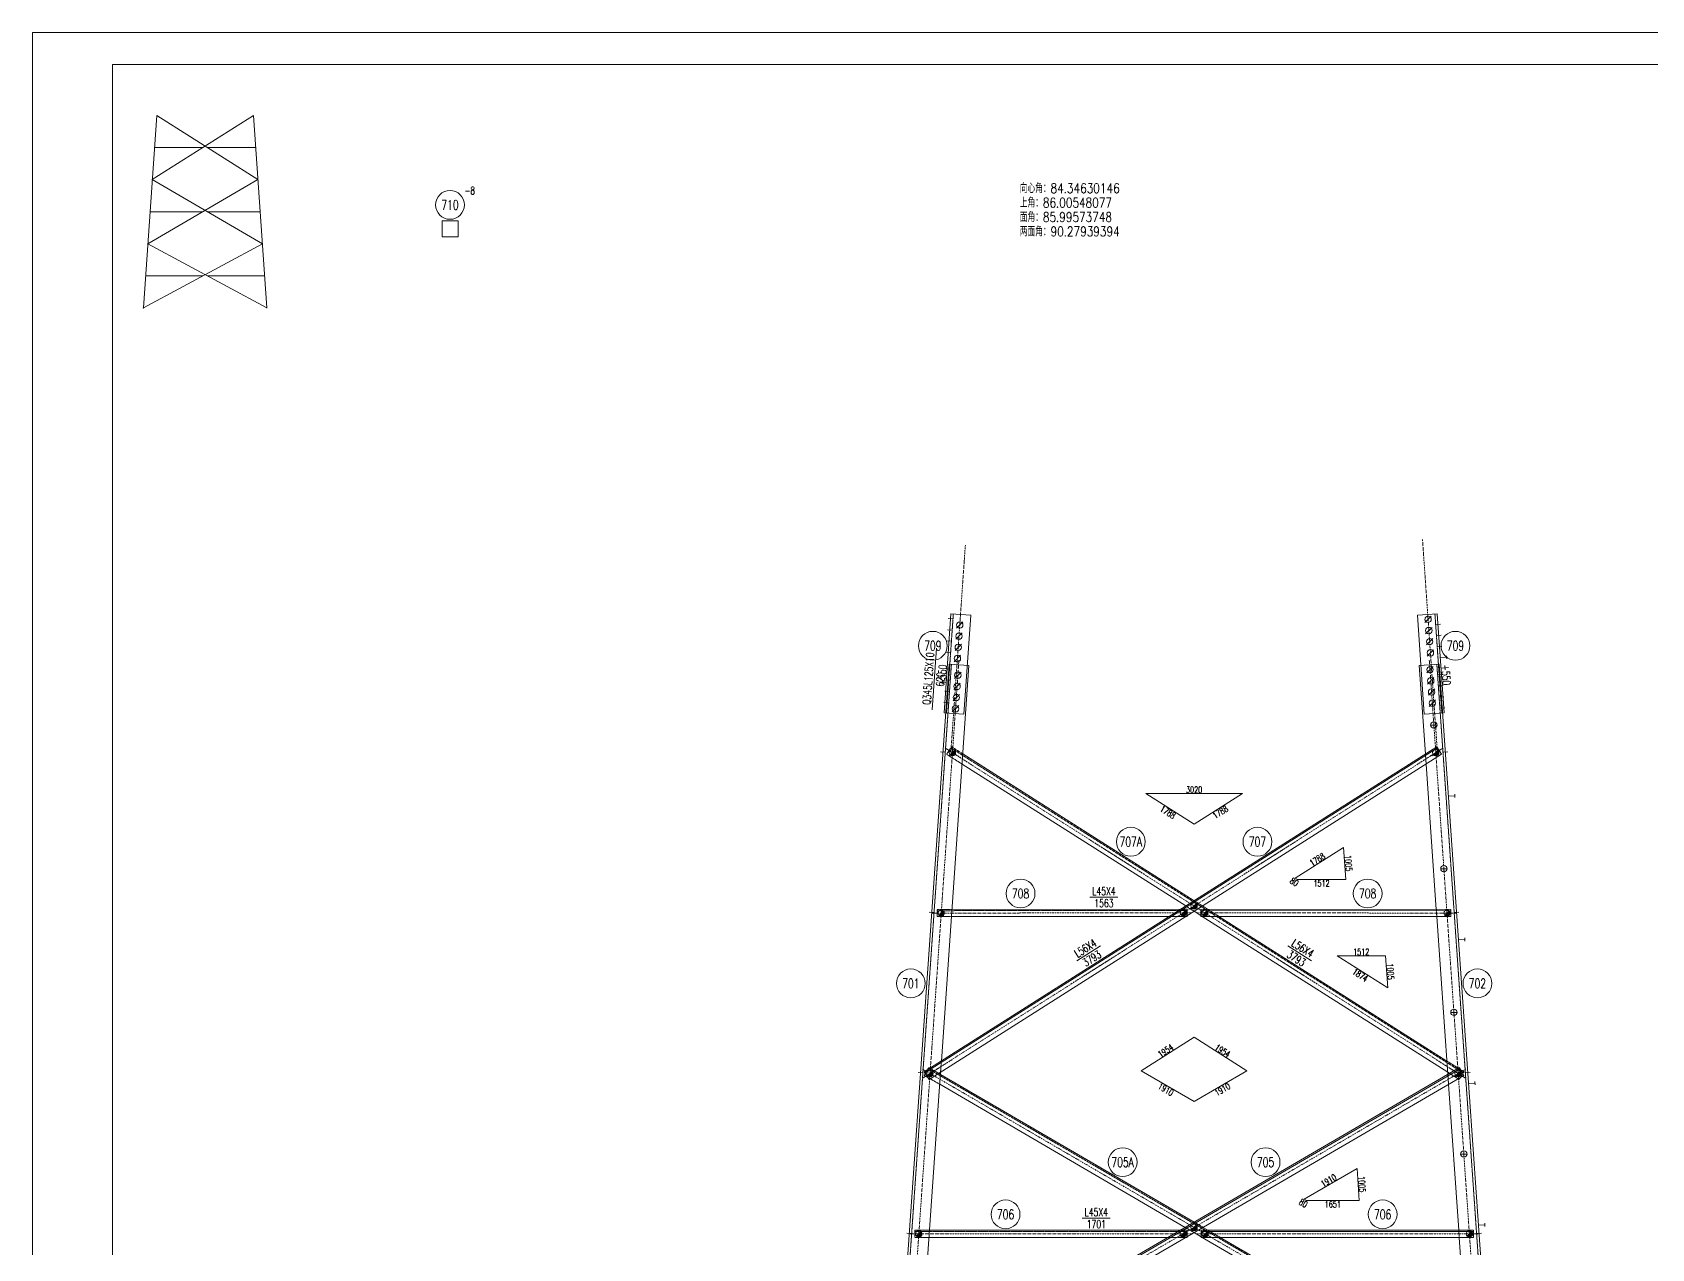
# Model space of a CAD drawing. Extents: x -62666 to 126696, y -48828 to 60042.
# Drawn here: x 51171 to 61288, y -32118 to -24518 of the extents above; entities that cross this region are included whole.
import ezdxf
from ezdxf.enums import TextEntityAlignment as Align

# ---------------------------------------------------------------- set-up
doc = ezdxf.new("R2010")
doc.units = 0
doc.header["$MEASUREMENT"] = 0
doc.linetypes.add('Dash', pattern=[2.75, 2, -0.75])
doc.linetypes.add('DashDot', pattern=[15.6, 9, -3, 0.6, -3])
doc.layers.get('0').update_dxf_attribs({"linetype": 'CONTINUOUS', "lineweight": 25})
doc.styles.get("Standard").update_dxf_attribs({"font": 'simplex.shx', "width": 0.7, "height": 3, "bigfont": 'gbhzfs.shx'})

# ---------------------------------------------------------------- blocks, each defined once
blk = doc.blocks.new('M20X55S')
at = {"color": 3, "linetype": 'Continuous', "lineweight": 13}
blk.add_line((-1, -1), (1, 1), dxfattribs=at)
blk.add_circle((0, 0), 1, dxfattribs=at)
blk = doc.blocks.new('M16X40S')
at = {"color": 3, "linetype": 'Continuous', "lineweight": 13}
blk.add_line((-0.707, -0.707), (0.707, 0.707), dxfattribs=at)
blk.add_circle((0, 0), 1, dxfattribs=at)
for radius in [0.9, 0.8, 0.7, 0.6, 0.5, 0.4, 0.3, 0.2, 0.1]:
    blk.add_arc((0, 0), radius, 225, 45, dxfattribs=at)
blk = doc.blocks.new('M16X50S')
at = {"color": 3, "linetype": 'Continuous', "lineweight": 13}
blk.add_line((-1, -1), (1, 1), dxfattribs=at)
blk.add_circle((0, 0), 1, dxfattribs=at)
for radius in [0.9, 0.8, 0.7, 0.6, 0.5, 0.4, 0.3, 0.2, 0.1]:
    blk.add_arc((0, 0), radius, 225, 45, dxfattribs=at)
blk = doc.blocks.new('StepBolt')
at = {"color": 3, "linetype": 'Continuous', "lineweight": 13}
for p, q in [((-1, 0), (1, 0)), ((0, 0), (0, -1))]:
    blk.add_line(p, q, dxfattribs=at)
blk.add_circle((0, 0), 1, dxfattribs=at)

msp = doc.modelspace()

# ---------------------------------------------------------------- linework, layer by layer
at = {"color": 7, "linetype": 'Continuous', "lineweight": 18}
for p, q in [((51170.97555, -24518.15675), (67990.97555, -24518.15675)), ((51170.97555, -36398.15675), (51170.97555, -24518.15675)), ((51670.97555, -24718.15675), (67790.97555, -24718.15675)), ((51670.97555, -36198.15675), (51670.97555, -24718.15675))]:
    msp.add_line(p, q, dxfattribs=at)
at = {"color": 7, "linetype": 'Continuous', "lineweight": 0}
for p, q in [((51948.2765, -25037.42407), (51864.27461, -26240.36061)), ((52552.26896, -25037.42407), (51920.27587, -25438.40292)), ((51948.2765, -25037.42407), (52580.26958, -25438.40292)), ((52552.26896, -25037.42407), (52636.27084, -26240.36061)), ((51934.27618, -25237.9135), (52236.76255, -25237.60252)), ((52566.26927, -25237.9135), (52263.7829, -25237.60252)), ((52580.26958, -25438.40292), (51892.27524, -25839.38177)), ((51920.27587, -25438.40292), (52608.27021, -25839.38177)), ((51906.27555, -25638.89234), (52236.44919, -25638.78931)), ((52594.2699, -25638.89234), (52264.09626, -25638.78931)), ((52608.27021, -25839.38177), (51864.27461, -26240.36061)), ((51892.27524, -25839.38177), (52636.27084, -26240.36061)), ((51878.27493, -26039.87119), (52236.18808, -26039.91664)), ((52622.27053, -26039.87119), (52264.35737, -26039.91664))]:
    msp.add_line(p, q, dxfattribs=at)
at = {"color": 2, "linetype": 'DashDot', "lineweight": 0}
for p, q in [((59856.70468, -27687.41804), (59949.70218, -29019.17494)), ((57000.25055, -27722.33301), (56909.69119, -29019.17494)), ((56960.11895, -28440.58393), (56499.70611, -35033.85764)), ((59899.27442, -28440.58393), (60359.68726, -35033.85764)), ((59986.11906, -28989.70951), (56733.27116, -31053.53461)), ((56873.27431, -28989.70951), (60126.12221, -31053.53461)), ((56794.69284, -30021.67863), (58417.14577, -30020.01064)), ((60064.67937, -30021.6786), (58442.22644, -30020.01061)), ((60127.19937, -30996.37437), (56592.19086, -33056.65821)), ((56732.194, -30996.37437), (60267.20251, -33056.65821)), ((56654.69144, -32026.53346), (58415.57902, -32025.98397)), ((60204.68254, -32026.53345), (58443.79497, -32025.98396))]:
    msp.add_line(p, q, dxfattribs=at)
at = {"color": 2, "linetype": 'Dash', "lineweight": 0}
for p, q in [((56925.10584, -28153.14491), (56881.96463, -28770.94215)), ((59934.28753, -28153.14491), (59977.42874, -28770.94215)), ((56913.13843, -28467.3763), (56493.82562, -34472.08329)), ((59946.25494, -28467.3763), (60365.56775, -34472.08329)), ((56883.6053, -29029.42437), (56913.60647, -28982.13876)), ((56979.89209, -29090.51518), (56883.6053, -29029.42437)), ((56909.32059, -28988.89384), (60111.50533, -31020.57484)), ((56913.60647, -28982.13876), (56984.3268, -29027.00848)), ((59879.50128, -29090.51518), (59875.06657, -29027.00848)), ((58429.69669, -29944.04818), (58481.96131, -29977.20836)), ((56824.66922, -29998.6478), (56916.48316, -29998.5534)), ((56824.7154, -30043.64777), (56824.66922, -29998.6478)), ((56824.67743, -30006.64779), (58387.1304, -30005.04149)), ((56913.34055, -30043.55666), (56824.7154, -30043.64777)), ((58379.76419, -30042.04908), (58275.06529, -30042.15672)), ((58346.1061, -29997.08366), (58387.12219, -29997.04149)), ((58429.69669, -30010.36855), (58377.43206, -29977.20836)), ((58387.12219, -29997.04149), (58387.16355, -30037.35443)), ((58479.62918, -30042.04908), (58472.20867, -30037.34101)), ((58513.28727, -29997.08366), (58584.32808, -30042.15672)), ((59946.05282, -30043.55666), (59942.91022, -29998.5534)), ((56845.46842, -31015.50932), (56850.31432, -30946.11439)), ((60009.07905, -30946.11439), (60115.79121, -31013.81975)), ((56744.01395, -31035.67181), (56772.2123, -30987.28945)), ((56840.14792, -31091.70088), (56744.01395, -31035.67181)), ((56768.18397, -30994.20121), (60251.35422, -33024.27254)), ((56772.2123, -30987.28945), (56844.49712, -31029.41869)), ((60085.79004, -31061.10537), (60013.92495, -31015.50932)), ((60019.24546, -31091.70088), (60014.89625, -31029.41869)), ((60115.79121, -31013.81975), (60085.79004, -31061.10537)), ((58429.69669, -31953.30927), (58485.30278, -31985.71777)), ((56684.6843, -32003.5241), (56776.47667, -32003.49546)), ((56684.69827, -32048.5241), (56684.6843, -32003.5241)), ((56684.68679, -32011.5241), (58385.57437, -32010.99333)), ((56773.33422, -32048.49644), (56684.69827, -32048.5241)), ((58378.44736, -32047.99555), (58267.1756, -32048.03028)), ((58344.42739, -32003.00617), (58385.57188, -32002.99333)), ((58429.69669, -32018.12628), (58374.09059, -31985.71777)), ((58385.57188, -32002.99333), (58385.58456, -32043.83583)), ((58480.94601, -32047.99555), (58473.78943, -32043.82454)), ((58514.96598, -32003.00617), (58592.21777, -32048.03028)), ((60086.05915, -32048.49644), (60082.9167, -32003.49546))]:
    msp.add_line(p, q, dxfattribs=at)
at = {"color": 2, "linetype": 'Continuous', "lineweight": 13}
for p, q in [((56819.97342, -28366.70788), (56793.15392, -28750.77261)), ((57778.72762, -29922.66692), (57953.72753, -29922.48701)), ((57844.70071, -30226.38697), (57696.93315, -30320.14063)), ((59014.69266, -30226.38697), (59162.46022, -30320.14063)), ((57731.08608, -31928.19756), (57906.08607, -31928.14295))]:
    msp.add_line(p, q, dxfattribs=at)
at = {"color": 2, "linetype": 'Continuous', "lineweight": 0}
for p, q in [((59950.07278, -28988.89384), (56747.88804, -31020.57484)), ((58731.69291, -29274.65052), (58127.70046, -29274.65052)), ((58127.70046, -29274.65052), (58429.69669, -29466.25721)), ((58429.69669, -29466.25721), (58731.69291, -29274.65052)), ((59363.19586, -29611.4495), (59061.19963, -29803.05618)), ((59377.19618, -29811.93892), (59363.19586, -29611.4495)), ((59061.19963, -29803.05618), (59074.70981, -29811.62795)), ((59074.70981, -29811.62795), (59377.19618, -29811.93892)), ((60034.69478, -30006.64777), (58472.24182, -30005.04146)), ((59625.03133, -30288.52666), (59322.54497, -30288.21568)), ((59322.54497, -30288.21568), (59639.03165, -30489.01608)), ((59639.03165, -30489.01608), (59625.03133, -30288.52666)), ((58429.69669, -30797.65457), (58099.69983, -31007.02673)), ((58759.69354, -31007.02673), (58429.69669, -30797.65457)), ((60091.20941, -30994.20121), (56608.03915, -33024.27254)), ((58099.69983, -31007.02673), (58429.69669, -31199.35645)), ((58429.69669, -31199.35645), (58759.69354, -31007.02673)), ((59447.51111, -31617.27471), (59117.51425, -31809.60443)), ((59461.51142, -31817.76413), (59447.51111, -31617.27471)), ((59117.51425, -31809.60443), (59131.33778, -31817.6611)), ((59131.33778, -31817.6611), (59461.51142, -31817.76413)), ((60174.6872, -32011.52409), (58473.79962, -32010.99332))]:
    msp.add_line(p, q, dxfattribs=at)
at = {"color": 7, "linetype": 'Continuous', "lineweight": 0}
for points in [[(53830.39462, -25695.39234), (53730.39462, -25695.39234)], [(53730.39462, -25695.39234), (53730.39462, -25795.39234)], [(53830.39462, -25795.39234), (53830.39462, -25695.39234)], [(53730.39462, -25795.39234), (53830.39462, -25795.39234)]]:
    msp.add_lwpolyline(points, dxfattribs=at)
at = {"color": 2, "linetype": 'Continuous', "lineweight": 0}
for points in [[(56910.14228, -28152.1), (56867.00107, -28769.89723)], [(57034.83862, -28160.80763), (56910.14228, -28152.1)], [(56991.69741, -28778.60486), (57034.83862, -28160.80763)], [(59824.55475, -28160.80763), (59949.25109, -28152.1)], [(59867.69596, -28778.60486), (59824.55475, -28160.80763)], [(59949.25109, -28152.1), (59992.3923, -28769.89723)], [(56898.17487, -28466.33139), (56478.86206, -34471.03837)], [(56850.31432, -30946.11439), (57022.87121, -28475.03902)], [(57022.87121, -28475.03902), (56898.17487, -28466.33139)], [(59836.52216, -28475.03902), (59961.2185, -28466.33139)], [(59875.06657, -29027.00848), (59836.52216, -28475.03902)], [(59961.2185, -28466.33139), (60380.53131, -34471.03837)], [(56867.00107, -28769.89723), (56991.69741, -28778.60486)], [(59992.3923, -28769.89723), (59867.69596, -28778.60486)], [(59945.7869, -28982.13876), (56743.60216, -31013.81975)], [(56773.60333, -31061.10537), (59975.78807, -29029.42437)], [(56984.3268, -29027.00848), (58429.69669, -29944.04818)], [(59975.78807, -29029.42437), (59945.7869, -28982.13876)], [(58377.43206, -29977.20836), (56979.89209, -29090.51518)], [(59942.91022, -29998.5534), (59879.50128, -29090.51518)], [(58275.06529, -30042.15672), (56913.34055, -30043.55666)], [(56916.48316, -29998.5534), (58346.1061, -29997.08366)], [(58387.16836, -30042.04147), (58379.76419, -30042.04908)], [(58387.16355, -30037.35443), (58387.16836, -30042.04147)], [(58472.20867, -30037.34101), (58429.69669, -30010.36855)], [(58472.25002, -29997.04147), (58472.20385, -30042.04144)], [(58472.20385, -30042.04144), (60034.65682, -30043.64775)], [(60034.70299, -29998.64777), (58472.25002, -29997.04147)], [(60013.92495, -31015.50932), (58479.62918, -30042.04908)], [(58481.96131, -29977.20836), (58513.28727, -29997.08366)], [(58584.32808, -30042.15672), (60009.07905, -30946.11439)], [(60014.89625, -31029.41869), (59946.05282, -30043.55666)], [(60034.65682, -30043.64775), (60034.70299, -29998.64777)], [(60087.18107, -30987.28945), (56604.01081, -33017.36077)], [(56632.20916, -33065.74314), (60115.37942, -31035.67181)], [(56709.99104, -32955.59307), (56845.46842, -31015.50932)], [(56743.60216, -31013.81975), (56773.60333, -31061.10537)], [(56844.49712, -31029.41869), (58429.69669, -31953.30927)], [(60115.37942, -31035.67181), (60087.18107, -30987.28945)], [(58374.09059, -31985.71777), (56840.14792, -31091.70088)], [(60082.9167, -32003.49546), (60019.24546, -31091.70088)], [(58267.1756, -32048.03028), (56773.33422, -32048.49644)], [(56776.47667, -32003.49546), (58344.42739, -32003.00617)], [(58385.58585, -32047.99333), (58378.44736, -32047.99555)], [(58385.58456, -32043.83583), (58385.58585, -32047.99333)], [(58473.78943, -32043.82454), (58429.69669, -32018.12628)], [(58473.8021, -32002.99332), (58473.78814, -32047.99332)], [(58473.78814, -32047.99332), (60174.67572, -32048.52409)], [(60174.68968, -32003.52409), (58473.8021, -32002.99332)], [(60154.12057, -33023.15998), (58480.94601, -32047.99555)], [(58485.30278, -31985.71777), (58514.96598, -32003.00617)], [(58592.21777, -32048.03028), (60149.40233, -32955.59307)], [(60154.74856, -33032.15295), (60086.05915, -32048.49644)], [(60174.67572, -32048.52409), (60174.68968, -32003.52409)]]:
    msp.add_lwpolyline(points, dxfattribs=at)
at = {"color": 2, "linetype": 'Continuous', "lineweight": 20}
for points in [[(56893.08889, -28180.9822), (56923.01601, -28183.07204)], [(59968.74262, -28215.89718), (59938.8155, -28217.98701)], [(56883.33634, -28320.64211), (56913.26346, -28322.73194)], [(56888.21261, -28250.81215), (56918.13973, -28252.90199)], [(59973.6189, -28285.72713), (59943.69177, -28287.81696)], [(56878.46006, -28390.47206), (56908.38719, -28392.56189)], [(59978.49517, -28355.55708), (59948.56805, -28357.64691)], [(60008.31071, -28423.6455), (59968.40788, -28426.43195)], [(60009.00732, -28433.62121), (60007.6141, -28413.6698)], [(56881.12148, -28495.21359), (56911.0486, -28497.30342)], [(59980.71003, -28530.12857), (59950.78291, -28532.2184)], [(56876.24521, -28565.04354), (56906.17233, -28567.13337)], [(59985.5863, -28599.95852), (59955.65918, -28602.04835)], [(56866.49266, -28704.70344), (56896.41978, -28706.79327)], [(56871.36893, -28634.87349), (56901.29605, -28636.96332)], [(59990.46257, -28669.78847), (59960.53545, -28671.8783)], [(59995.33885, -28739.61842), (59965.41173, -28741.70825)], [(56844.89773, -29013.95037), (56874.82486, -29016.0402)], [(60014.49564, -29013.95037), (59984.56851, -29016.0402)], [(60058.72099, -29288.39233), (60018.81816, -29291.17877)], [(60059.4176, -29298.36803), (60058.02438, -29278.41662)], [(56774.89616, -30016.39748), (56804.82328, -30018.48731)], [(60084.497, -30016.39448), (60054.56988, -30018.48431)], [(60121.41593, -30186.20597), (60081.5131, -30188.99241)], [(60122.11254, -30196.18168), (60120.71932, -30176.23026)], [(56704.89459, -31018.8446), (56734.82171, -31020.93443)], [(60154.49878, -31018.8446), (60124.57166, -31020.93443)], [(60184.11087, -31084.01962), (60144.20805, -31086.80606)], [(60184.80749, -31093.99533), (60183.41426, -31074.04391)], [(60245.93322, -31969.33728), (60206.03039, -31972.12372)], [(60246.62983, -31979.31299), (60245.23661, -31959.36158)], [(56634.89302, -32021.29171), (56664.82014, -32023.38154)], [(60224.50016, -32021.28899), (60194.57304, -32023.37883)]]:
    msp.add_lwpolyline(points, dxfattribs=at)
at = {"color": 3, "linetype": 'Continuous', "lineweight": 13}
for centre in [(51948.2765, -25037.42407), (51948.2765, -25037.42407), (52552.26896, -25037.42407), (52552.26896, -25037.42407), (51934.27618, -25237.9135), (52236.76255, -25237.60252), (52263.7829, -25237.60252), (52566.26927, -25237.9135), (51920.27587, -25438.40292), (51920.27587, -25438.40292), (52580.26958, -25438.40292), (52580.26958, -25438.40292), (51906.27555, -25638.89234), (52236.44919, -25638.78931), (52264.09626, -25638.78931), (52594.2699, -25638.89234), (51892.27524, -25839.38177), (51892.27524, -25839.38177), (52608.27021, -25839.38177), (52608.27021, -25839.38177), (51878.27493, -26039.87119), (52236.18808, -26039.91664), (52264.35737, -26039.91664), (52622.27053, -26039.87119), (51864.27461, -26240.36061), (51864.27461, -26240.36061), (52636.27084, -26240.36061), (52636.27084, -26240.36061)]:
    msp.add_circle(centre, 0.2, dxfattribs=at)
at = {"color": 7, "linetype": 'Continuous', "lineweight": 13}
msp.add_circle((53780.39462, -25596.39234), 90, dxfattribs=at)
at = {"color": 2, "linetype": 'Continuous', "lineweight": 13}
for centre in [(56797.00237, -28351.13597), (60062.391, -28351.13597), (58034.03917, -29575.77153), (58825.3542, -29575.77153), (57345.3853, -29899.11241), (59513.98692, -29899.11239), (56659.64443, -30461.00394), (60199.74894, -30461.00394), (57983.11971, -31578.44678), (58876.27366, -31578.44678), (57251.6161, -31904.34718), (59607.75789, -31904.34718)]:
    msp.add_circle(centre, 90, dxfattribs=at)

# ---------------------------------------------------------------- block references
at = {"color": 2, "linetype": 'Continuous', "lineweight": 13, "xscale": 20, "yscale": 20.00000000000728, "zscale": 20.00000000000454}
for name, p in [('M20X55S', (56965.42003, -28221.11837)), ('M20X55S', (59891.53521, -28186.20339)), ('M20X55S', (56960.54375, -28290.94832)), ('M20X55S', (59896.41148, -28256.03334)), ('M20X55S', (59901.28776, -28325.8633)), ('M20X55S', (56950.79121, -28430.60822)), ('M20X55S', (56955.66748, -28360.77827)), ('M20X55S', (59906.16403, -28395.69325)), ('M20X55S', (56953.50115, -28535.35315)), ('M20X55S', (59903.45409, -28500.43817)), ('M20X55S', (56948.62487, -28605.1831)), ('M20X55S', (59908.33036, -28570.26812)), ('M20X55S', (59913.20663, -28640.09807)), ('M20X55S', (56938.87233, -28744.843)), ('M20X55S', (56943.7486, -28675.01305)), ('M20X55S', (59918.08291, -28709.92802)), ('StepBolt', (59927.61644, -28846.45161)), ('M16X50S', (56919.71554, -29019.17494)), ('M16X50S', (59939.67783, -29019.17494)), ('StepBolt', (59990.31139, -29744.26525)), ('M16X40S', (56849.71418, -30021.61906)), ('M16X40S', (58362.1458, -30020.06718)), ('M16X50S', (58429.69669, -29977.20836)), ('M16X40S', (58497.24757, -30020.06718)), ('M16X40S', (60009.6794, -30021.62206)), ('StepBolt', (60053.00633, -30642.0789)), ('M16X50S', (56779.7124, -31024.06918)), ('M16X50S', (60079.68097, -31024.06918)), ('StepBolt', (60114.82867, -31527.39656)), ('M16X50S', (58429.69669, -31985.71777)), ('M16X40S', (56709.71101, -32026.51357)), ('M16X40S', (58360.57902, -32026.00113)), ('M16X40S', (58498.81435, -32026.00113)), ('M16X40S', (60149.68255, -32026.51629))]:
    msp.add_blockref(name, p, dxfattribs=at)

# ---------------------------------------------------------------- texts
at = {"color": 7, "linetype": 'Continuous', "lineweight": 13, "width": 0.7}
msp.add_text('-8', height=48, dxfattribs=at).set_placement((53870.39462, -25506.39234), align=Align.MIDDLE_LEFT)
at = {"color": 7, "linetype": 'Continuous', "lineweight": 13, "width": 0.8}
for s, p in [('向心角：84.34630146', (57340.44108, -25540.20813)), ('上角：86.00548077', (57340.44108, -25630.20813)), ('面角：85.99573748', (57340.44108, -25720.20813)), ('两面角：90.27939394', (57340.44108, -25810.20813))]:
    msp.add_text(s, height=60, dxfattribs=at).set_placement(p, align=Align.BOTTOM_LEFT)
at = {"color": 7, "linetype": 'Continuous', "lineweight": 13, "width": 0.7}
msp.add_text('710', height=60, dxfattribs=at).set_placement((53780.39462, -25596.39234), align=Align.MIDDLE_CENTER)
at = {"color": 2, "linetype": 'Continuous', "lineweight": 13, "width": 0.7}
for s, p in [('709', (56797.00237, -28351.13597)), ('709', (60062.391, -28351.13597)), ('707A', (58034.03917, -29575.77153)), ('707', (58825.3542, -29575.77153)), ('708', (57345.3853, -29899.11241)), ('708', (59513.98692, -29899.11239)), ('701', (56659.64443, -30461.00394)), ('702', (60199.74894, -30461.00394)), ('705A', (57983.11971, -31578.44678)), ('705', (58876.27366, -31578.44678)), ('706', (57251.6161, -31904.34718)), ('706', (59607.75789, -31904.34718))]:
    msp.add_text(s, height=60, dxfattribs=at).set_placement(p, align=Align.MIDDLE_CENTER)
for s, rotation, p in [('Q345L125X10', 86.005480773, (56769.15477, -28556.12795)), ('620', 86.005480773, (56843.97257, -28561.35253)), ('+550', 86.005480773, (56855.8897, -28533.54905)), ('+550', 273.994519227, (60003.50367, -28533.54905)), ('L45X4', 0.058903855, (57866.1891, -29885.07698)), ('1563', 0.058903855, (57866.26606, -29960.07695)), ('L56X4', 32.393784597, (57750.72686, -30241.59932)), ('L56X4', 327.606215403, (59108.66651, -30241.59932)), ('3793', 32.393784597, (57790.907, -30304.92827)), ('3793', 327.606215403, (59068.48637, -30304.92827)), ('L45X4', 0.017879448, (57818.57443, -31890.67026)), ('1701', 0.017879448, (57818.59772, -31965.67025))]:
    msp.add_text(s, height=50, rotation=rotation, dxfattribs=at).set_placement(p, align=Align.MIDDLE_CENTER)
at = {"color": 2, "linetype": 'Continuous', "lineweight": 20, "width": 0.7}
msp.add_text('3020', height=40, dxfattribs=at).set_placement((58429.69669, -29250.65052), align=Align.MIDDLE_CENTER)
for s, rotation, p in [('1788', 327.606215403, (58265.84093, -29390.71913)), ('1788', 32.393784597, (58593.55244, -29390.71913)), ('1788', 32.393784597, (59199.3401, -29686.98758)), ('1005', 273.994519227, (59394.13772, -29710.02234)), ('80', 327.606215403, (59055.09708, -29827.60733)), ('1512', 359.941096145, (59225.92832, -29835.78342)), ('1512', 359.941096145, (59473.81282, -30264.37118)), ('1005', 273.994519227, (59655.97319, -30387.0995)), ('1874', 327.606215403, (59467.93066, -30408.88114)), ('1954', 32.393784597, (58251.84061, -30882.07539)), ('1954', 327.606215403, (58607.55276, -30882.07539)), ('1910', 329.765389067, (58252.61325, -31123.92689)), ('1910', 30.234610933, (58606.78012, -31123.92689)), ('1910', 30.234610933, (59270.42767, -31692.70427)), ('1005', 273.994519227, (59478.45296, -31715.84756)), ('80', 329.765389067, (59112.34101, -31834.36806)), ('1651', 359.982120552, (59296.41711, -31841.71262))]:
    msp.add_text(s, height=40, rotation=rotation, dxfattribs=at).set_placement(p, align=Align.MIDDLE_CENTER)

doc.saveas('drawing.dxf')
